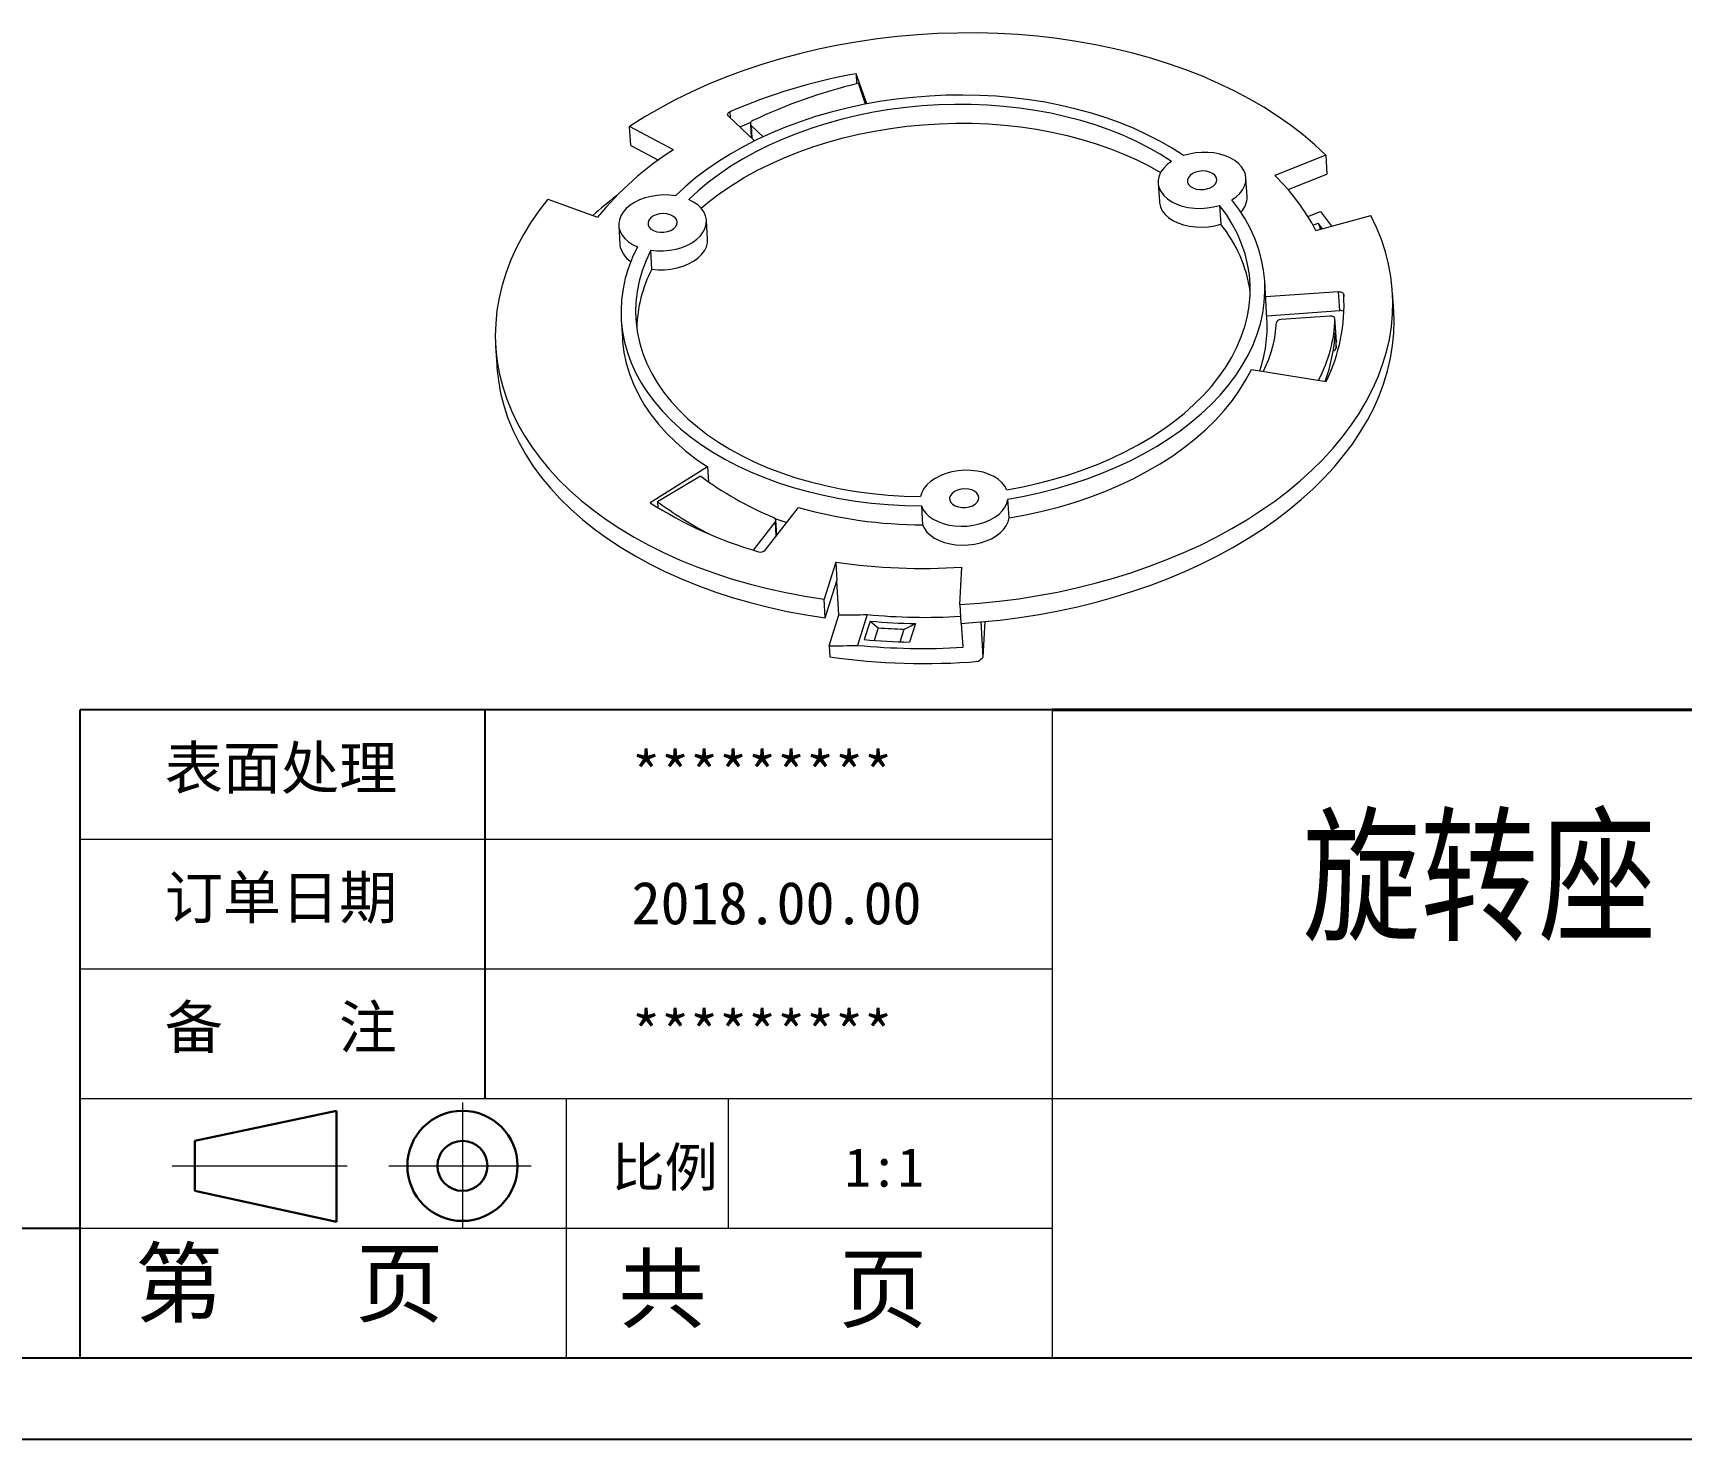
# Model space of a CAD drawing. Header units: inches. Extents: x 1813 to 4218, y 284 to 889.
# Drawn here: x 3906.3 to 4075, y 284.3 to 428.2 of the extents above; entities that cross this region are included whole.
import ezdxf

# ---------------------------------------------------------------- set-up
doc = ezdxf.new("R2010")
doc.units = ezdxf.units.IN
doc.header["$LTSCALE"] = 15
doc.linetypes.add('CENTER2', pattern=[28.575, 19.05, -3.175, 3.175, -3.175])
doc.layers.add('文字', color=81, linetype='Continuous')
for name, color, linetype, lineweight in [('粗实线', 7, 'Continuous', 30), ('细实线', 3, 'Continuous', 9), ('细点划线', 2, 'CENTER2', 9)]:
    doc.layers.add(name, color=color, linetype=linetype, lineweight=lineweight)
doc.styles.get("Standard").update_dxf_attribs({"font": 'txt', "bigfont": 'gbcbig.shx'})
doc.styles.add('宋体', font='', dxfattribs={"width": 0.8, "height": 3.5})
doc.styles.get('宋体').set_extended_font_data('SimSun')

msp = doc.modelspace()

# ---------------------------------------------------------------- linework, layer by layer
at = {"color": 7, "linetype": 'Continuous', "lineweight": 15}
for p, q in [((3991.628, 420.942), (3990.524, 424.019)), ((3990.524, 424.019), (3990.584, 423.009)), ((3991.507, 420.919), (3990.765, 423.054)), ((3971.837, 416.247), (3967.336, 418.625)), ((3967.451, 416.699), (3967.336, 418.625)), ((3977.456, 419.695), (3980.144, 417.163)), ((3979.705, 418.904), (3979.789, 417.498)), ((3979.785, 418.741), (3981.016, 417.581)), ((3967.451, 416.699), (3970.297, 415.195)), ((4038.62, 415.677), (4033.402, 413.606)), ((4038.62, 415.677), (4038.735, 413.75)), ((4034.754, 412.17), (4038.735, 413.75)), ((4021.465, 412.849), (4021.58, 410.922)), ((4030.564, 411.459), (4030.449, 413.385)), ((3958.968, 411.19), (3964.066, 409.343)), ((4027.75, 410.554), (4027.865, 408.628)), ((3966.227, 408.485), (3966.342, 406.558)), ((3975.326, 407.095), (3975.211, 409.021)), ((4036.788, 409.428), (4038.073, 409.938)), ((4037.311, 408.538), (4037.834, 408.746)), ((4037.606, 407.983), (4043.236, 409.502)), ((4038.27, 408.162), (4037.834, 408.746)), ((4037.834, 408.746), (4038.081, 408.111)), ((4038.073, 409.938), (4039.211, 408.416)), ((3969.618, 404.026), (3969.503, 405.953)), ((4032.597, 398.93), (4032.367, 402.782)), ((4039.936, 401.713), (4032.462, 401.19)), ((4040.051, 399.786), (4039.936, 401.713)), ((4045.574, 399.704), (4045.459, 401.631)), ((3966.485, 398.849), (3966.6, 396.922)), ((4032.577, 399.264), (4040.051, 399.786)), ((4039.04, 399.215), (4034.041, 398.866)), ((4039.704, 396.616), (4039.564, 398.962)), ((4039.704, 396.601), (4039.564, 398.949)), ((4039.59, 397.496), (4039.682, 395.954)), ((4039.704, 396.616), (4039.704, 396.601)), ((3953.623, 396.147), (3953.738, 394.221)), ((4031.018, 393.769), (4038.649, 392.528)), ((3975.322, 383.783), (3969.451, 380.12)), ((3975.322, 383.783), (3975.413, 382.26)), ((3974.617, 382.832), (3970.205, 380.226)), ((3970.205, 380.226), (3970.242, 379.618)), ((3997.22, 379.785), (3997.335, 377.858)), ((4006.195, 378.558), (4006.08, 380.485)), ((3980.018, 375.26), (3982.271, 378.168)), ((3981.231, 375.259), (3984.621, 379.634)), ((3982.224, 378.52), (3983.436, 378.105)), ((3982.417, 376.789), (3982.325, 378.33)), ((3988.457, 374.04), (3987.257, 370.246)), ((3988.457, 374.04), (3988.572, 372.114)), ((4001.145, 369.692), (4001.354, 373.526)), ((3987.372, 368.32), (3988.572, 372.114)), ((3988.779, 368.646), (3988.572, 372.114)), ((3987.372, 368.32), (3987.257, 370.246)), ((4001.145, 369.692), (4001.26, 367.765)), ((3987.779, 365.484), (3988.779, 368.646)), ((3991.668, 368.674), (3990.67, 365.521)), ((3991.958, 367.998), (3991.359, 366.106)), ((4003.551, 364.312), (4003.336, 367.915)), ((4003.551, 364.312), (4003.749, 367.952)), ((3992.78, 367.316), (3992.371, 366.023)), ((3995.047, 365.878), (3995.455, 367.169)), ((3996.619, 367.756), (3996.016, 365.851)), ((4001.479, 365.322), (4001.333, 367.77)), ((3987.779, 365.484), (3987.848, 364.328))]:
    msp.add_line(p, q, dxfattribs=at)
at = {"color": 8, "linetype": 'Continuous', "lineweight": 15}
for p, q in [((3977.607, 420.143), (3977.644, 419.518)), ((3979.785, 418.741), (3979.864, 417.427)), ((4040.462, 401.427), (4040.474, 401.238)), ((3982.358, 376.713), (3982.271, 378.168))]:
    msp.add_line(p, q, dxfattribs=at)
for p, q in [((4010.621, 358.931), (3911.089, 358.931)), ((3911.089, 292.576), (3911.089, 358.931)), ((3952.561, 319.118), (3952.561, 358.931)), ((3911.089, 305.847), (3741.883, 305.847)), ((3741.883, 292.576), (4209.687, 292.576)), ((3725.294, 284.282), (4217.981, 284.282))]:
    msp.add_line(p, q)
at = {"color": 7, "linetype": 'Continuous', "lineweight": 15, "flags": 128}
for points in [[(4038.62, 415.677), (4037.497, 416.737), (4036.298, 417.762), (4035.025, 418.748), (4033.681, 419.695), (4032.268, 420.6), (4030.789, 421.461), (4029.248, 422.277), (4027.647, 423.046), (4025.989, 423.766), (4024.279, 424.436), (4022.518, 425.055), (4020.711, 425.622), (4018.862, 426.134), (4016.974, 426.592), (4015.051, 426.994), (4013.097, 427.34), (4011.115, 427.629), (4009.111, 427.859), (4007.087, 428.032), (4005.047, 428.146), (4002.997, 428.201), (4000.94, 428.197), (3998.88, 428.135), (3996.821, 428.013), (3994.768, 427.833), (3992.725, 427.595), (3990.695, 427.299), (3988.683, 426.946), (3986.692, 426.537), (3984.728, 426.072), (3982.793, 425.553), (3980.892, 424.979), (3979.028, 424.354), (3977.206, 423.677), (3975.429, 422.951), (3973.7, 422.176), (3972.023, 421.354), (3970.401, 420.487), (3968.838, 419.577), (3967.336, 418.625)], [(4024.06, 415.645), (4022.885, 416.402), (4021.647, 417.117), (4020.348, 417.787), (4018.993, 418.411), (4017.584, 418.987), (4016.126, 419.514), (4014.623, 419.991), (4013.078, 420.415), (4011.496, 420.786), (4009.882, 421.102), (4008.239, 421.364), (4006.572, 421.57), (4004.886, 421.719), (4003.185, 421.812), (4001.474, 421.847), (3999.757, 421.826), (3998.039, 421.747), (3996.326, 421.612), (3994.62, 421.42), (3992.928, 421.172), (3991.253, 420.869), (3989.6, 420.511), (3987.974, 420.1), (3986.379, 419.637), (3984.82, 419.122), (3983.3, 418.558), (3981.824, 417.946), (3980.396, 417.287), (3979.02, 416.583), (3977.699, 415.836), (3976.437, 415.049), (3975.237, 414.223), (3974.103, 413.361), (3973.038, 412.464), (3972.045, 411.536)], [(4022.817, 415.054), (4021.663, 415.788), (4020.445, 416.48), (4019.167, 417.126), (4017.834, 417.727), (4016.448, 418.279), (4015.013, 418.782), (4013.535, 419.234), (4012.016, 419.633), (4010.462, 419.979), (4008.876, 420.271), (4007.263, 420.507), (4005.628, 420.688), (4003.976, 420.812), (4002.31, 420.879), (4000.637, 420.889), (3998.96, 420.842), (3997.284, 420.738), (3995.614, 420.577), (3993.955, 420.361), (3992.312, 420.089), (3990.689, 419.762), (3989.091, 419.381), (3987.522, 418.948), (3985.987, 418.463), (3984.49, 417.928), (3983.035, 417.344), (3981.627, 416.713), (3980.27, 416.038), (3978.967, 415.318), (3977.722, 414.558), (3976.539, 413.759), (3975.421, 412.923), (3974.371, 412.052), (3973.392, 411.15)], [(3974.657, 410.274), (3975.536, 410.996), (3976.654, 411.832), (3977.837, 412.632), (3979.082, 413.392), (3980.385, 414.111), (3981.742, 414.787), (3983.15, 415.418), (3984.605, 416.001), (3986.102, 416.536), (3987.637, 417.021), (3989.206, 417.455), (3990.804, 417.835), (3992.427, 418.162), (3994.07, 418.434), (3995.729, 418.651), (3997.399, 418.811), (3999.075, 418.915), (4000.752, 418.962), (4002.425, 418.952), (4004.091, 418.885), (4005.743, 418.761), (4007.378, 418.581), (4008.991, 418.345), (4010.577, 418.053), (4012.131, 417.707), (4013.65, 417.308), (4015.128, 416.856), (4016.563, 416.353), (4017.949, 415.801), (4019.282, 415.2), (4020.56, 414.553), (4021.709, 413.903)], [(3977.456, 419.695), (3977.41, 419.749), (3977.383, 419.809), (3977.375, 419.871), (3977.386, 419.934), (3977.416, 419.995), (3977.465, 420.052), (3977.529, 420.102), (3977.607, 420.143)], [(3978.618, 418.6), (3979.225, 418.849), (3979.745, 419.055)], [(4029.014, 411.126), (4029.448, 411.437), (4029.813, 411.781), (4030.1, 412.153), (4030.305, 412.543), (4030.422, 412.945), (4030.451, 413.35), (4030.39, 413.751), (4030.24, 414.139), (4030.004, 414.507), (4029.688, 414.847), (4029.297, 415.152), (4028.84, 415.417), (4028.324, 415.635), (4027.762, 415.804), (4027.163, 415.918), (4026.541, 415.977), (4025.906, 415.978), (4025.273, 415.923), (4024.653, 415.811), (4024.06, 415.645)], [(4022.817, 415.054), (4022.382, 414.726), (4022.023, 414.363), (4021.748, 413.973), (4021.563, 413.565), (4021.472, 413.147), (4021.476, 412.729), (4021.576, 412.319), (4021.77, 411.926), (4022.053, 411.559), (4022.419, 411.224), (4022.861, 410.931), (4023.369, 410.683), (4023.932, 410.488), (4024.539, 410.349), (4025.176, 410.269), (4025.829, 410.25), (4026.485, 410.292), (4027.13, 410.394), (4027.75, 410.554)], [(4026.793, 412.354), (4027.076, 412.522), (4027.289, 412.726), (4027.418, 412.956), (4027.455, 413.195), (4027.398, 413.43), (4027.251, 413.644), (4027.022, 413.826), (4026.727, 413.963), (4026.383, 414.047), (4026.012, 414.073), (4025.638, 414.038), (4025.284, 413.946), (4024.972, 413.801), (4024.722, 413.614), (4024.55, 413.395), (4024.466, 413.159), (4024.476, 412.92), (4024.579, 412.693), (4024.768, 412.493), (4025.033, 412.333), (4025.355, 412.221), (4025.715, 412.166), (4026.09, 412.171), (4026.457, 412.235), (4026.793, 412.354)], [(3958.968, 411.19), (3958.044, 409.988), (3957.204, 408.763), (3956.447, 407.519), (3955.777, 406.258), (3955.195, 404.982), (3954.701, 403.694), (3954.297, 402.396), (3953.983, 401.091), (3953.76, 399.782), (3953.629, 398.471), (3953.59, 397.161), (3953.643, 395.854), (3953.787, 394.554), (3954.023, 393.262), (3954.35, 391.981), (3954.767, 390.714), (3955.274, 389.464), (3955.869, 388.232), (3956.552, 387.022), (3957.321, 385.835), (3958.174, 384.675), (3959.11, 383.542), (3960.126, 382.441), (3961.222, 381.373), (3962.394, 380.339), (3963.64, 379.343), (3964.958, 378.385), (3966.346, 377.469), (3967.799, 376.595), (3969.317, 375.767), (3970.894, 374.984), (3972.529, 374.249), (3974.218, 373.563), (3975.957, 372.928), (3977.744, 372.345), (3979.574, 371.815), (3981.445, 371.34), (3983.351, 370.919), (3985.29, 370.554), (3987.257, 370.246)], [(3972.045, 411.536), (3971.426, 411.606), (3970.793, 411.619), (3970.158, 411.574), (3969.535, 411.473), (3968.935, 411.318), (3968.371, 411.112), (3967.854, 410.858), (3967.394, 410.562), (3967.001, 410.23), (3966.682, 409.869), (3966.443, 409.485), (3966.29, 409.087), (3966.226, 408.682), (3966.251, 408.279), (3966.365, 407.884), (3966.567, 407.508), (3966.851, 407.156), (3967.213, 406.836), (3967.645, 406.554), (3968.138, 406.317)], [(3969.503, 405.953), (3970.146, 405.892), (3970.802, 405.893), (3971.456, 405.954), (3972.094, 406.076), (3972.703, 406.254), (3973.27, 406.486), (3973.782, 406.766), (3974.229, 407.089), (3974.6, 407.447), (3974.889, 407.833), (3975.089, 408.238), (3975.196, 408.655), (3975.207, 409.074), (3975.122, 409.486), (3974.943, 409.882), (3974.674, 410.254), (3974.321, 410.594), (3973.89, 410.895), (3973.392, 411.15)], [(4005.958, 381.439), (4007.589, 381.747), (4009.197, 382.109), (4010.776, 382.523), (4012.324, 382.99), (4013.835, 383.508), (4015.305, 384.074), (4016.73, 384.688), (4018.106, 385.348), (4019.428, 386.052), (4020.694, 386.798), (4021.9, 387.584), (4023.041, 388.407), (4024.116, 389.266), (4025.12, 390.157), (4026.052, 391.079), (4026.907, 392.028), (4027.685, 393.002), (4028.382, 393.999), (4028.997, 395.015), (4029.528, 396.047), (4029.974, 397.093), (4030.333, 398.149), (4030.604, 399.213), (4030.786, 400.282), (4030.879, 401.352), (4030.883, 402.42), (4030.798, 403.484), (4030.623, 404.541), (4030.36, 405.587), (4030.009, 406.619), (4029.571, 407.635), (4029.048, 408.631), (4028.44, 409.605), (4027.75, 410.554)], [(4006.08, 380.485), (4007.753, 380.793), (4009.404, 381.156), (4011.027, 381.572), (4012.618, 382.04), (4014.174, 382.559), (4015.69, 383.128), (4017.162, 383.745), (4018.585, 384.408), (4019.957, 385.116), (4021.273, 385.866), (4022.529, 386.657), (4023.723, 387.486), (4024.85, 388.352), (4025.909, 389.251), (4026.896, 390.182), (4027.808, 391.142), (4028.643, 392.128), (4029.398, 393.138), (4030.073, 394.168), (4030.664, 395.217), (4031.17, 396.281), (4031.59, 397.357), (4031.923, 398.442), (4032.167, 399.534), (4032.322, 400.629), (4032.389, 401.725), (4032.365, 402.819), (4032.252, 403.907), (4032.05, 404.986), (4031.76, 406.054), (4031.381, 407.108), (4030.916, 408.145), (4030.366, 409.162), (4029.731, 410.157), (4029.014, 411.126)], [(4021.58, 410.922), (4021.591, 410.803), (4021.691, 410.393), (4021.885, 410), (4022.168, 409.632), (4022.534, 409.298), (4022.976, 409.004), (4023.484, 408.757), (4024.047, 408.562), (4024.654, 408.423), (4025.291, 408.343), (4025.944, 408.323), (4026.6, 408.365), (4027.245, 408.468), (4027.865, 408.628)], [(3971.554, 407.99), (3971.838, 408.158), (3972.05, 408.362), (3972.179, 408.592), (3972.217, 408.831), (3972.16, 409.066), (3972.012, 409.281), (3971.784, 409.462), (3971.488, 409.599), (3971.144, 409.683), (3970.773, 409.709), (3970.399, 409.674), (3970.045, 409.582), (3969.734, 409.437), (3969.484, 409.25), (3969.312, 409.031), (3969.228, 408.795), (3969.238, 408.556), (3969.34, 408.329), (3969.53, 408.13), (3969.794, 407.969), (3970.116, 407.857), (3970.477, 407.802), (3970.852, 407.807), (3971.219, 407.871), (3971.554, 407.99)], [(4001.145, 369.692), (4003.167, 369.837), (4005.181, 370.039), (4007.184, 370.296), (4009.172, 370.61), (4011.142, 370.978), (4013.089, 371.4), (4015.01, 371.875), (4016.901, 372.403), (4018.758, 372.983), (4020.578, 373.612), (4022.357, 374.291), (4024.092, 375.018), (4025.779, 375.79), (4027.415, 376.608), (4028.997, 377.469), (4030.522, 378.372), (4031.987, 379.314), (4033.389, 380.294), (4034.725, 381.311), (4035.993, 382.361), (4037.19, 383.444), (4038.313, 384.556), (4039.362, 385.697), (4040.334, 386.863), (4041.226, 388.052), (4042.037, 389.263), (4042.766, 390.492), (4043.411, 391.737), (4043.97, 392.996), (4044.444, 394.267), (4044.83, 395.547), (4045.129, 396.833), (4045.339, 398.123), (4045.46, 399.415), (4045.491, 400.705), (4045.434, 401.993), (4045.288, 403.274), (4045.053, 404.546), (4044.729, 405.808), (4044.318, 407.056), (4043.82, 408.288), (4043.236, 409.502)], [(3969.618, 404.026), (3970.261, 403.966), (3970.917, 403.966), (3971.571, 404.028), (3972.209, 404.149), (3972.818, 404.328), (3973.385, 404.559), (3973.897, 404.84), (3974.344, 405.162), (3974.715, 405.52), (3975.004, 405.906), (3975.204, 406.312), (3975.311, 406.729), (3975.326, 407.095)], [(3968.138, 406.317), (3967.64, 405.252), (3967.228, 404.174), (3966.903, 403.088), (3966.667, 401.996), (3966.52, 400.9), (3966.462, 399.805), (3966.494, 398.712), (3966.615, 397.624), (3966.825, 396.546), (3967.124, 395.479), (3967.51, 394.426), (3967.983, 393.391), (3968.542, 392.376), (3969.184, 391.384), (3969.909, 390.417), (3970.713, 389.479), (3971.596, 388.571), (3972.554, 387.697), (3973.586, 386.859), (3974.687, 386.058), (3975.856, 385.297), (3977.088, 384.579), (3978.381, 383.904), (3979.732, 383.276), (3981.136, 382.695), (3982.589, 382.163), (3984.089, 381.682), (3985.63, 381.253), (3987.208, 380.878), (3988.82, 380.556), (3990.46, 380.289), (3992.125, 380.078), (3993.809, 379.924), (3995.509, 379.826), (3997.22, 379.785)], [(3969.503, 405.953), (3969.027, 404.912), (3968.637, 403.859), (3968.335, 402.797), (3968.121, 401.73), (3967.996, 400.66), (3967.96, 399.59), (3968.014, 398.524), (3968.156, 397.465), (3968.388, 396.415), (3968.708, 395.377), (3969.115, 394.355), (3969.609, 393.352), (3970.187, 392.369), (3970.848, 391.411), (3971.59, 390.479), (3972.411, 389.577), (3973.31, 388.707), (3974.282, 387.871), (3975.326, 387.071), (3976.438, 386.311), (3977.615, 385.592), (3978.855, 384.916), (3980.153, 384.286), (3981.505, 383.702), (3982.909, 383.167), (3984.36, 382.682), (3985.853, 382.249), (3987.385, 381.868), (3988.951, 381.542), (3990.547, 381.27), (3992.168, 381.053), (3993.809, 380.893), (3995.467, 380.789), (3997.136, 380.742)], [(4039.936, 401.713), (4040.035, 401.714), (4040.131, 401.702), (4040.22, 401.678), (4040.299, 401.644), (4040.365, 401.599), (4040.416, 401.547), (4040.448, 401.489), (4040.462, 401.427)], [(4001.26, 367.765), (4003.282, 367.911), (4005.296, 368.112), (4007.299, 368.37), (4009.287, 368.683), (4011.257, 369.051), (4013.204, 369.473), (4015.125, 369.949), (4017.016, 370.477), (4018.873, 371.056), (4020.693, 371.686), (4022.472, 372.365), (4024.207, 373.091), (4025.894, 373.864), (4027.53, 374.682), (4029.112, 375.543), (4030.637, 376.445), (4032.102, 377.387), (4033.504, 378.368), (4034.84, 379.384), (4036.108, 380.435), (4037.305, 381.517), (4038.429, 382.63), (4039.477, 383.77), (4040.449, 384.936), (4041.341, 386.126), (4042.152, 387.336), (4042.881, 388.565), (4043.526, 389.811), (4044.085, 391.07), (4044.559, 392.341), (4044.945, 393.62), (4045.244, 394.906), (4045.454, 396.197), (4045.575, 397.488), (4045.607, 398.779), (4045.574, 399.704)], [(3966.6, 396.922), (3966.622, 396.613), (3966.761, 395.502), (3966.994, 394.401), (3967.318, 393.313), (3967.735, 392.241), (3968.241, 391.187), (3968.837, 390.155), (3969.52, 389.149), (3970.288, 388.169), (3971.139, 387.221), (3972.07, 386.305), (3973.08, 385.425), (3974.165, 384.584), (3975.322, 383.783)], [(3953.738, 394.221), (3953.758, 393.928), (3953.902, 392.627), (3954.138, 391.335), (3954.465, 390.055), (3954.882, 388.788), (3955.389, 387.537), (3955.984, 386.306), (3956.667, 385.095), (3957.436, 383.909), (3958.289, 382.748), (3959.225, 381.616), (3960.241, 380.515), (3961.337, 379.446), (3962.509, 378.413), (3963.755, 377.416), (3965.073, 376.459), (3966.461, 375.542), (3967.914, 374.669), (3969.432, 373.84), (3971.009, 373.057), (3972.644, 372.323), (3974.333, 371.637), (3976.073, 371.002), (3977.859, 370.419), (3979.69, 369.889), (3981.56, 369.413), (3983.466, 368.992), (3985.405, 368.628), (3987.372, 368.32)], [(4006.195, 378.558), (4007.906, 378.874), (4009.593, 379.247), (4011.251, 379.675), (4012.876, 380.158), (4014.463, 380.694), (4016.007, 381.282), (4017.505, 381.92), (4018.952, 382.606), (4020.344, 383.338), (4021.677, 384.115), (4022.947, 384.933), (4024.15, 385.791), (4025.283, 386.686), (4026.344, 387.616), (4027.328, 388.578), (4028.234, 389.569), (4029.057, 390.587), (4029.798, 391.628), (4030.452, 392.69), (4031.018, 393.769)], [(4005.958, 381.439), (4005.75, 381.829), (4005.453, 382.191), (4005.074, 382.52), (4004.621, 382.806), (4004.103, 383.045), (4003.532, 383.232), (4002.92, 383.362), (4002.28, 383.432), (4001.625, 383.441), (4000.97, 383.39), (4000.328, 383.278), (3999.713, 383.108), (3999.139, 382.885), (3998.617, 382.612), (3998.159, 382.296), (3997.775, 381.943), (3997.472, 381.561), (3997.258, 381.158), (3997.136, 380.742)], [(4002.438, 379.814), (4002.721, 379.982), (4002.934, 380.187), (4003.063, 380.416), (4003.1, 380.655), (4003.043, 380.89), (4002.896, 381.105), (4002.667, 381.286), (4002.372, 381.423), (4002.028, 381.507), (4001.657, 381.533), (4001.283, 381.498), (4000.929, 381.406), (4000.617, 381.261), (4000.367, 381.074), (4000.195, 380.855), (4000.111, 380.619), (4000.121, 380.38), (4000.224, 380.153), (4000.414, 379.954), (4000.678, 379.793), (4001, 379.682), (4001.36, 379.626), (4001.736, 379.631), (4002.103, 379.695), (4002.438, 379.814)], [(3997.22, 379.785), (3997.404, 379.404), (3997.673, 379.047), (3998.02, 378.72), (3998.439, 378.43), (3998.921, 378.184), (3999.456, 377.985), (4000.034, 377.838), (4000.644, 377.745), (4001.273, 377.709), (4001.908, 377.731), (4002.538, 377.809), (4003.148, 377.943), (4003.728, 378.129), (4004.265, 378.365), (4004.749, 378.644), (4005.171, 378.962), (4005.52, 379.313), (4005.792, 379.688), (4005.98, 380.082), (4006.08, 380.485)], [(3997.335, 377.858), (3997.519, 377.478), (3997.788, 377.12), (3998.135, 376.794), (3998.554, 376.504), (3999.036, 376.257), (3999.571, 376.058), (4000.149, 375.911), (4000.759, 375.819), (4001.388, 375.783), (4002.023, 375.805), (4002.653, 375.883), (4003.263, 376.017), (4003.843, 376.203), (4004.38, 376.438), (4004.864, 376.718), (4005.286, 377.036), (4005.636, 377.386), (4005.907, 377.762), (4006.095, 378.155), (4006.195, 378.558)]]:
    msp.add_lwpolyline(points, dxfattribs=at)
at = {"color": 7, "linetype": 'Continuous', "lineweight": 15}
for centre, radius, start, end in [((4000.435, 367.522), 57.359, 99.95037, 113.45288), ((3989.011, 389.094), 32.128, 122.31284, 140.93176), ((4018.248, 397.894), 21.829, 27.52615, 46.03407), ((3988.9, 381.498), 37.765, 127.35832, 132.10031), ((4028.415, 411.384), 2.151, 314.84046, 1.98921), ((4016.786, 399.655), 14.257, 8.35793, 39.00361), ((3968.697, 406.838), 2.372, 186.76983, 238.59635), ((3982.027, 397.643), 13.955, 152.77815, 178.62788), ((4022.702, 400.412), 17.789, 333.6919, 3.27113), ((4018.737, 398.149), 13.882, 341.01008, 3.22288), ((4040.124, 399.195), 0.596, 52.82674, 96.96564), ((4022.34, 398.492), 17.278, 339.85816, 356.69386), ((4023.421, 396.842), 16.285, 356.87481, 359.15233), ((4039.293, 396.055), 0.401, 283.49615, 345.49948), ((3992.292, 415.827), 42.388, 237.39305, 253.92379), ((3997.477, 425.289), 47.431, 254.27383, 269.82849), ((3980.761, 375.728), 0.664, 251.86038, 315.05093), ((3997.335, 434.688), 61.295, 261.67219, 273.75902), ((3997.63, 430.325), 61.939, 264.47594, 273.32013), ((3997.53, 430.489), 62.739, 264.90445, 269.16802), ((3997.558, 429.798), 62.664, 265.62721, 268.07702), ((3997.354, 434.873), 69.673, 264.49529, 273.39451), ((3997.355, 433.078), 67.24, 264.88394, 268.85904), ((3997.462, 432.886), 69.229, 262.01719, 274.64873)]:
    msp.add_arc(centre, radius, start, end, dxfattribs=at)
for centre, major_axis, ratio, start_param, end_param in [((3999.618, 397.598), (39.583, 6.549), 0.6663295, 1.6851758, 1.9773704), ((3980.202, 418.963), (0.495, 0.082), 0.6663295, 1.9773704, 3.6115002), ((3999.618, 397.598), (33.936, 2.081), 0.568144, 5.9665104, 6.2257264), ((4034.066, 398.583), (0.499, 0.031), 0.568144, 1.5858647, 3.0841337), ((3999.618, 397.598), (39.925, 2.448), 0.568144, 5.9571632, 6.2349203), ((4039.065, 398.932), (0.499, 0.031), 0.568144, 6.2349203, 7.8690501), ((3999.618, 397.598), (34.07, -1.573), 0.664341, 3.9196554, 4.2026561), ((3999.618, 397.598), (40.082, -1.851), 0.664341, 3.9196554, 4.0971788), ((3981.824, 378.33), (0.501, -0.023), 0.664341, 5.8459798, 7.3442488), ((3999.839, 393.906), (39.207, 10.087), 0.5908467, 4.2789128, 4.3539981), ((3999.826, 394.113), (-39.011, 40.376), 0.4364562, 1.8102132, 1.8297285), ((3999.994, 391.31), (38.266, 27.253), 0.3913723, 4.3260578, 4.3554973), ((3999.839, 393.906), (44.108, 11.348), 0.5908467, 4.2878206, 4.3545472), ((4000.148, 388.719), (40.355, 43.418), 0.3340838, 4.43559, 4.4467689)]:
    msp.add_ellipse(centre, major_axis=major_axis, ratio=ratio, start_param=start_param, end_param=end_param, dxfattribs=at)
at = {"layer": '粗实线', "color": 7, "lineweight": 40}
msp.add_line((4209.687, 358.931), (4010.621, 358.931), dxfattribs=at)
at = {"layer": '粗实线', "color": 7}
for p, q in [((3937.317, 317.876), (3922.816, 314.803)), ((3937.317, 317.876), (3937.317, 306.512)), ((3922.816, 314.803), (3922.816, 309.675)), ((3922.816, 309.675), (3937.317, 306.512))]:
    msp.add_line(p, q, dxfattribs=at)
for radius in [5.638, 2.564]:
    msp.add_circle((3950.223, 312.239), radius, dxfattribs=at)
at = {"layer": '细实线', "color": 7}
for p, q in [((4010.621, 358.931), (4010.621, 292.576)), ((4010.621, 345.66), (3911.089, 345.66)), ((4010.621, 332.389), (3911.089, 332.389)), ((4209.687, 319.118), (3911.089, 319.118)), ((3960.855, 319.118), (3960.855, 292.576)), ((3977.444, 319.118), (3977.444, 305.847)), ((4010.621, 305.847), (3911.089, 305.847))]:
    msp.add_line(p, q, dxfattribs=at)
at = {"layer": '细点划线', "color": 7}
for p, q in [((3950.223, 318.728), (3950.223, 305.847)), ((3920.505, 312.239), (3938.428, 312.239)), ((3942.683, 312.239), (3957.254, 312.239))]:
    msp.add_line(p, q, dxfattribs=at)

# ---------------------------------------------------------------- texts
at = {"char_height": 4.36441, "width": 2480.51141, "attachment_point": 1}
for s, insert in [('{\\fSimHei|b0|i0|c134|p49;表面处理}', (3919.744, 355.165)), ('{\\fSimHei|b0|i0|c134|p49;*********}', (3967.546, 354.604)), ('{\\fSimHei|b0|i0|c134|p49;订单日期}', (3919.744, 341.894)), ('{\\fSimHei|b0|i0|c134|p49;2018.00.00}', (3967.546, 341.333)), ('{\\fSimHei|b0|i0|c134|p49;备    注}', (3919.744, 328.623)), ('{\\fSimHei|b0|i0|c134|p49;*********}', (3967.546, 328.062))]:
    msp.add_mtext(s, dxfattribs=dict(at, insert=insert))
at = {"layer": '文字', "color": 0, "insert": (4036.242, 347.474), "char_height": 11.0592, "width": 141.38789, "attachment_point": 1, "style": '宋体'}
msp.add_mtext('旋转座', dxfattribs=at)
at = {"layer": '细实线', "color": 7, "attachment_point": 1}
for s, insert, char_height, width in [('{\\fSimSun|b0|i0|c134|p54;比例}', (3965.5, 314.092), 3.98131, 17.47672), ('{\\fSimSun|b0|i0|c134|p54;1:1}', (3989.346, 314.092), 3.98131, 17.47672), ('{\\fSimSun|b0|i0|c134|p54;第   页}', (3916.672, 303.566), 6.63552, 49.7664), ('{\\fSimSun|b0|i0|c134|p54; 共   页}', (3961.667, 303.002), 6.63552, 49.7664)]:
    msp.add_mtext(s, dxfattribs=dict(at, insert=insert, char_height=char_height, width=width))

doc.saveas('drawing.dxf')
